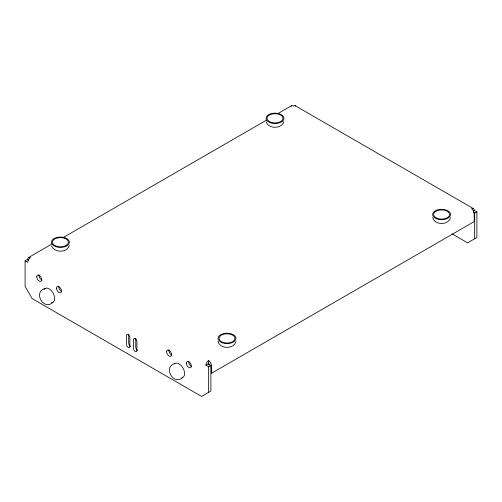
<?xml version="1.0" encoding="UTF-8"?>
<svg xmlns="http://www.w3.org/2000/svg" width="502" height="502" viewBox="0 0 502 502"><rect width="100%" height="100%" fill="white"/><g stroke="black" fill="none" stroke-linecap="round" stroke-linejoin="round"><path stroke-width="0.75" d="M69.276 245.491C67.274 252.97 54.078 253.058 51.568 245.873M235.877 341.674C233.882 349.361 219.794 349.26 218.069 341.429M283.881 121.591C281.879 129.07 268.683 129.158 266.173 121.973M450.482 217.774C448.487 225.461 434.399 225.354 432.674 217.529M28.576 257.52L51.675 244.185M63.221 237.515L266.324 120.26M277.87 113.59L291.455 105.746M210.884 365.487L208.644 366.78L205.952 365.23L208.198 363.931L210.884 365.487L210.884 391.052L201.584 396.423L32.159 298.608L25.1 286.378L25.1 260.814L27.34 259.521L28.689 260.293M45.036 288.474C32.749 291.9 43.63 311.158 52.861 302.386M174.928 363.467C162.642 366.893 173.523 386.151 182.753 377.378M473.091 210.997L474.208 210.351L476.9 211.907L476.9 237.471L467.6 242.842L452.013 233.844M473.311 212.421L474.66 213.199L476.9 211.907M295.258 105.746L473.424 208.612M25.1 260.814L27.792 262.364A3.803 2.196 -60 0 1 30.478 257.708A3.803 2.196 60 0 0 27.792 259.258M474.66 213.199L474.66 238.764M209.089 365.412L209.089 363.931A0.634 0.364 60 0 0 208.644 363.159L208.644 360.568A3.803 2.196 -60 0 0 205.952 365.23M208.644 366.78L208.644 392.351M135.772 338.317L135.772 347.284A2.397 1.381 60 0 0 137.466 350.214M128.713 334.238L128.713 343.205A2.397 1.381 60 0 0 130.407 346.142M174.376 363.919A7.988 4.612 60 0 1 183.061 368.167A7.988 4.612 60 0 1 182.063 377.586M44.038 289.528A7.988 4.612 60 0 1 53.168 293.174A7.988 4.612 60 0 1 51.411 302.631M42.099 280.06A3.495 2.014 60 0 1 39.074 274.82M61.225 291.198A3.495 2.014 60 0 1 58.841 286.228M171.991 355.052A3.495 2.014 60 0 1 168.967 349.812M191.758 366.466A3.495 2.014 60 0 1 188.733 361.22M208.198 363.931A0.634 0.364 -60 0 1 208.644 363.159M208.644 360.568A3.803 2.196 60 0 1 211.336 365.23L211.336 373.35L474.208 221.583L474.208 213.457A3.803 2.196 60 0 0 471.522 208.801A3.803 2.196 -60 0 1 474.208 210.351M290.758 106.738A3.803 2.196 60 0 1 293.356 105.935A3.803 2.196 -60 0 1 295.684 106.142M136.92 350.534L136.92 341.567A2.397 1.381 60 0 0 135.226 338.63A2.397 1.381 60 0 0 133.532 339.609L133.532 348.576A2.397 1.381 60 0 0 135.226 351.507A2.397 1.381 60 0 0 136.92 350.534M129.861 346.455L129.861 337.488A2.397 1.381 60 0 0 128.167 334.552A2.397 1.381 60 0 0 126.473 335.531L126.473 344.497A2.397 1.381 60 0 0 128.167 347.434A2.397 1.381 60 0 0 129.861 346.455M222.593 342.251A7.988 4.612 0 0 0 234.967 338.687A7.988 4.612 0 0 0 223.428 334.282A7.988 4.612 0 0 0 222.593 342.251M222.217 342.797A8.986 5.189 0 0 0 235.978 338.599A8.986 5.189 0 0 0 222.8 333.817A8.986 5.189 0 0 0 222.217 342.797M270.597 122.168A7.988 4.612 0 0 0 282.971 118.597A7.988 4.612 0 0 0 271.431 114.192A7.988 4.612 0 0 0 270.597 122.168M270.22 122.708A8.986 5.189 0 0 0 283.981 118.51A8.986 5.189 0 0 0 270.804 113.734A8.986 5.189 0 0 0 270.22 122.708M437.198 218.351A7.988 4.612 0 0 0 449.572 214.781A7.988 4.612 0 0 0 438.033 210.382A7.988 4.612 0 0 0 437.198 218.351M436.822 218.897A8.986 5.189 0 0 0 450.583 214.699A8.986 5.189 0 0 0 437.405 209.918A8.986 5.189 0 0 0 436.822 218.897M55.992 246.068A7.988 4.612 0 0 0 68.366 242.497A7.988 4.612 0 0 0 56.826 238.092A7.988 4.612 0 0 0 55.992 246.068M55.615 246.614A8.986 5.189 0 0 0 69.376 242.416A8.986 5.189 0 0 0 56.199 237.634A8.986 5.189 0 0 0 55.615 246.614M36.746 276.803A3.495 2.014 60 0 0 40.455 281.415A3.495 2.014 60 0 0 40.455 276.47A3.495 2.014 60 0 0 36.746 276.803M56.513 288.211A3.495 2.014 60 0 0 60.221 292.823A3.495 2.014 60 0 0 60.221 287.884A3.495 2.014 60 0 0 56.513 288.211M166.639 351.795A3.495 2.014 60 0 0 170.347 356.407A3.495 2.014 60 0 0 170.347 351.463A3.495 2.014 60 0 0 166.639 351.795M186.405 363.21A3.495 2.014 60 0 0 190.114 367.815A3.495 2.014 60 0 0 190.114 362.877A3.495 2.014 60 0 0 186.405 363.21"/></g></svg>
